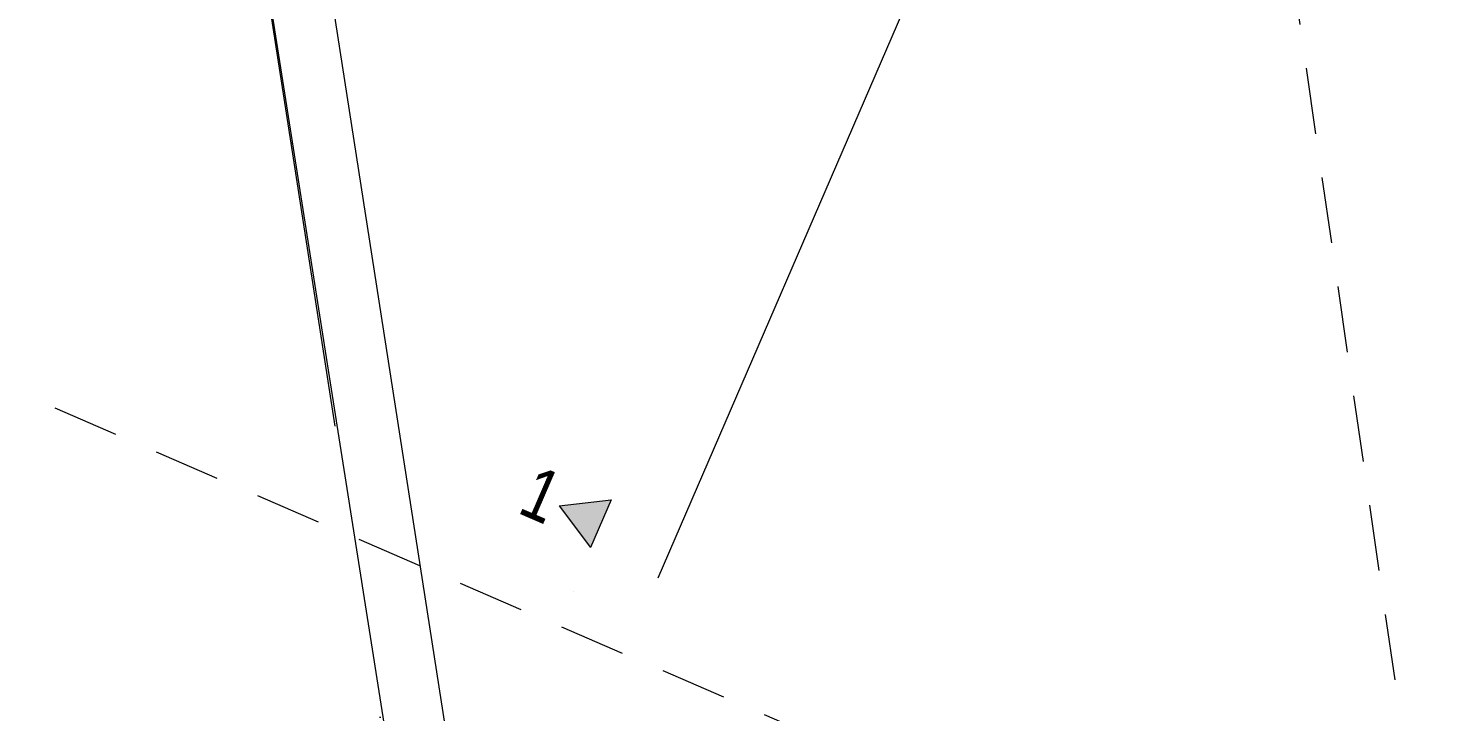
# Model space of a CAD drawing. Header units: millimetres. Extents: x 12535370 to 12566104, y 356204400 to 356234587.
# Drawn here: x 12552870 to 12559651, y 356225046 to 356228322 of the extents above; entities that cross this region are included whole.
import ezdxf
from ezdxf.enums import TextEntityAlignment as Align

# ---------------------------------------------------------------- set-up
doc = ezdxf.new("R2010")
doc.units = ezdxf.units.MM
doc.header["$MEASUREMENT"] = 0
doc.linetypes.add('Dashed Long', pattern=[529.166651, 317.499995, -211.666656])
doc.linetypes.add('Dot & Dashed', pattern=[6702.78, 3527.78, -1763.89, 0, -1411.11])
doc.layers.add('New_255 Plangrafiken', color=7, linetype='Continuous')
doc.layers.add('New_290 Raster _ Achsen', color=7, linetype='Continuous')
for name, color, linetype, lineweight in [('New_255 Plangrafiken_Pen_No__1', 7, 'Continuous', 13), ('New_255 Plangrafiken_Pen_No__39', 8, 'Continuous', 13), ('New_290 Raster _ Achsen_Pen_No__108', 7, 'Continuous', 13), ('New_Baulinie_Pen_No__21', 1, 'Continuous', 13)]:
    doc.layers.add(name, color=color, linetype=linetype, lineweight=lineweight)
doc.styles.add('GENERATED_STYLE_1', font='arial.ttf')
doc.styles.add('GENERATED_STYLE_2', font='arial.ttf', dxfattribs={"width": 0.8})

# ---------------------------------------------------------------- blocks, each defined once
blk = doc.blocks.new('Standard grid marker[6]', base_point=(12557683.4, 356229842.1))
at = {"layer": 'New_290 Raster _ Achsen_Pen_No__108', "color": 7, "linetype": 'Dot & Dashed', "lineweight": 13}
blk.add_line((12557286.9, 356228924.1), (12549224.7, 356210261), dxfattribs=at)
at = {"layer": 'New_290 Raster _ Achsen_Pen_No__108', "color": 7, "lineweight": 13, "style": 'GENERATED_STYLE_1'}
for tag, p in [('AC_MarkerText_1_0', (12557796.2, 356230068.8)), ('AC_MarkerText_1_1', (12548802.1, 356209248.4))]:
    blk.add_attdef(tag, text='', height=150, rotation=336.63646, dxfattribs=at).set_placement(p, align=Align.TOP_CENTER)
blk = doc.blocks.new('Standard grid marker[7]', base_point=(12557581.8, 356205556.1))
at = {"layer": 'New_290 Raster _ Achsen_Pen_No__108', "color": 7, "linetype": 'Dot & Dashed', "lineweight": 13}
for p, q in [((12554130.1, 356227771.8), (12553976.6, 356228759.9)), ((12557428.3, 356206544.2), (12554130.1, 356227771.8))]:
    blk.add_line(p, q, dxfattribs=at)
blk.add_point((12554130.1, 356227771.8), dxfattribs=at)
blk.add_point((12554130.1, 356227771.8), dxfattribs=at)
at = {"layer": 'New_290 Raster _ Achsen_Pen_No__108', "color": 7, "lineweight": 13, "style": 'GENERATED_STYLE_1'}
for tag, p in [('AC_MarkerText_1_1', (12553993, 356228998.9)), ('AC_MarkerText_1_0', (12557652, 356205449.2))]:
    blk.add_attdef(tag, text='', height=150, rotation=336.63646, dxfattribs=at).set_placement(p, align=Align.TOP_CENTER)
blk = doc.blocks.new('Polyline_1', base_point=(12547951.5, 356208754.5))
at = {"layer": 'New_255 Plangrafiken', "linetype": 'Continuous', "lineweight": 0, "true_color": 0x000000}
blk.add_hatch(color=18, dxfattribs=at).paths.add_polyline_path([(12555415.6, 356226033.3), (12555564.8, 356225832.7), (12555664, 356226062.2)])
at = {"layer": 'New_255 Plangrafiken_Pen_No__1', "color": 7, "linetype": 'Continuous', "lineweight": 13}
for p, q in [((12555415.6, 356226033.3), (12555664, 356226062.2)), ((12555415.6, 356226033.3), (12555564.8, 356225832.7)), ((12555664, 356226062.2), (12555564.8, 356225832.7))]:
    blk.add_line(p, q, dxfattribs=at)
at = {"layer": 'New_255 Plangrafiken_Pen_No__1', "color": 7, "linetype": 'Dot & Dashed', "lineweight": 13, "flags": 128}
blk.add_lwpolyline([(12547951.5, 356208754.5), (12548158.4, 356208665.1), (12555622.5, 356225943.9), (12555614.4, 356225947.5)], dxfattribs=at)

msp = doc.modelspace()

# ---------------------------------------------------------------- linework, layer by layer
at = {"layer": 'New_255 Plangrafiken_Pen_No__39', "color": 8, "linetype": 'Continuous', "lineweight": 13}
msp.add_lwpolyline([(12550829.999, 356231843.309), (12550896.492, 356232135.848), (12553859.493, 356231462.367), (12555112.343, 356223409.643), (12554804.32, 356223542.704), (12553594.804, 356231214.878)], close=True, dxfattribs=at)
at = {"layer": 'New_Baulinie_Pen_No__21', "color": 1, "linetype": 'Dashed Long', "lineweight": 13}
msp.add_lwpolyline([(12542309.86, 356231118.774), (12559650.986, 356223627.657), (12558704.946, 356230146.433)], dxfattribs=at)

# ---------------------------------------------------------------- block references
at = {"layer": 'New_255 Plangrafiken', "color": 7, "linetype": 'Dot & Dashed', "lineweight": 13}
msp.add_blockref('Polyline_1', (12547951.47, 356208754.471), dxfattribs=at)
at = {"layer": 'New_290 Raster _ Achsen', "color": 7, "linetype": 'Continuous', "lineweight": 13}
for name, p in [('Standard grid marker[6]', (12557683.441, 356229842.076)), ('Standard grid marker[7]', (12557581.816, 356205556.091))]:
    msp.add_blockref(name, p, dxfattribs=at)

# ---------------------------------------------------------------- texts
at = {"layer": 'New_255 Plangrafiken_Pen_No__1', "color": 7, "linetype": 'Continuous', "lineweight": 13, "insert": (12555208.454, 356226002.208), "char_height": 250, "attachment_point": 7, "rotation": 336.6364577, "style": 'GENERATED_STYLE_2'}
msp.add_mtext('\\A1;{\\pql;\\fArial|b0|i0|c0|p0;\\W0.800000;1}', dxfattribs=at)

doc.saveas('drawing.dxf')
